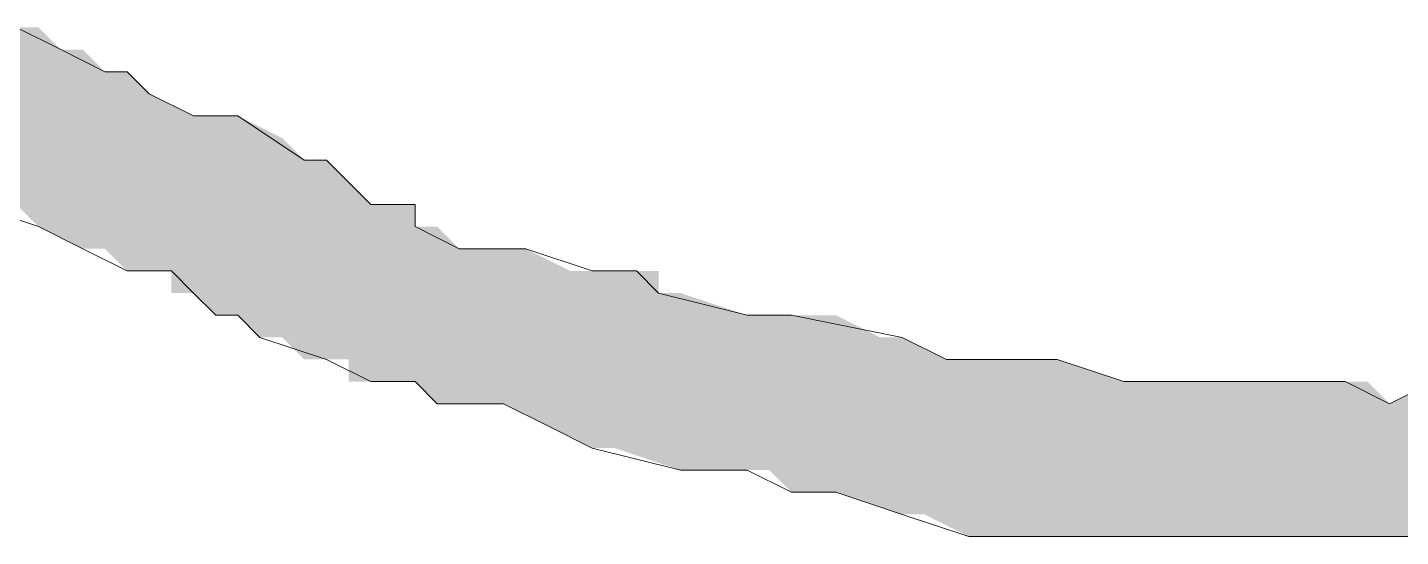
# Model space of a CAD drawing. Header units: millimetres. Extents: x 24 to 410, y 10 to 282.
# Drawn here: x 305.202 to 307.827, y 13.123 to 14.097 of the extents above; entities that cross this region are included whole.
import ezdxf

# ---------------------------------------------------------------- set-up
doc = ezdxf.new("R2010")
doc.units = ezdxf.units.MM
doc.layers.add('Watermark', color=7, linetype='Continuous')

msp = doc.modelspace()

# ---------------------------------------------------------------- hatches: boundary and pattern name
at = {"layer": 'Watermark'}
h = msp.add_hatch(color=256, dxfattribs=at)
h.dxf.hatch_style = 2
h.paths.add_polyline_path([(304.588333, 14.097), (305.223333, 14.097)])
h = msp.add_hatch(color=256, dxfattribs=at)
h.dxf.hatch_style = 2
h.paths.add_polyline_path([(304.588333, 14.097), (305.223333, 14.097)])
h = msp.add_hatch(color=256, dxfattribs=at)
h.dxf.hatch_style = 2
h.paths.add_polyline_path([(304.588333, 14.097), (304.630667, 14.054667), (305.265667, 14.054667)])
h = msp.add_hatch(color=256, dxfattribs=at)
h.dxf.hatch_style = 2
h.paths.add_polyline_path([(304.588333, 14.097), (305.223333, 14.097), (305.265667, 14.054667)])
h = msp.add_hatch(color=256, dxfattribs=at)
h.dxf.hatch_style = 2
h.paths.add_polyline_path([(304.630667, 14.054667), (305.308, 14.054667)])
h = msp.add_hatch(color=256, dxfattribs=at)
h.dxf.hatch_style = 2
h.paths.add_polyline_path([(304.630667, 14.054667), (305.308, 14.054667)])
h = msp.add_hatch(color=256, dxfattribs=at)
h.dxf.hatch_style = 2
h.paths.add_polyline_path([(304.630667, 14.054667), (304.673, 14.012333), (305.350333, 14.012333)])
h = msp.add_hatch(color=256, dxfattribs=at)
h.dxf.hatch_style = 2
h.paths.add_polyline_path([(304.630667, 14.054667), (305.308, 14.054667), (305.350333, 14.012333)])
h = msp.add_hatch(color=256, dxfattribs=at)
h.dxf.hatch_style = 2
h.paths.add_polyline_path([(304.673, 14.012333), (305.392667, 14.012333)])
h = msp.add_hatch(color=256, dxfattribs=at)
h.dxf.hatch_style = 2
h.paths.add_polyline_path([(304.673, 14.012333), (305.392667, 14.012333)])
h = msp.add_hatch(color=256, dxfattribs=at)
h.dxf.hatch_style = 2
h.paths.add_polyline_path([(304.715333, 14.012333), (305.392667, 14.012333)])
h = msp.add_hatch(color=256, dxfattribs=at)
h.dxf.hatch_style = 2
h.paths.add_polyline_path([(304.715333, 14.012333), (305.392667, 14.012333)])
h = msp.add_hatch(color=256, dxfattribs=at)
h.dxf.hatch_style = 2
h.paths.add_polyline_path([(304.715333, 14.012333), (304.757667, 13.97), (305.435, 13.97)])
h = msp.add_hatch(color=256, dxfattribs=at)
h.dxf.hatch_style = 2
h.paths.add_polyline_path([(304.715333, 14.012333), (305.392667, 14.012333), (305.435, 13.97)])
h = msp.add_hatch(color=256, dxfattribs=at)
h.dxf.hatch_style = 2
h.paths.add_polyline_path([(304.757667, 13.97), (305.435, 13.97)])
h = msp.add_hatch(color=256, dxfattribs=at)
h.dxf.hatch_style = 2
h.paths.add_polyline_path([(304.757667, 13.97), (305.435, 13.97)])
h = msp.add_hatch(color=256, dxfattribs=at)
h.dxf.hatch_style = 2
h.paths.add_polyline_path([(304.8, 13.97), (304.842333, 13.927667), (305.519667, 13.927667)])
h = msp.add_hatch(color=256, dxfattribs=at)
h.dxf.hatch_style = 2
h.paths.add_polyline_path([(304.8, 13.97), (305.435, 13.97), (305.519667, 13.927667)])
h = msp.add_hatch(color=256, dxfattribs=at)
h.dxf.hatch_style = 2
h.paths.add_polyline_path([(304.842333, 13.927667), (305.562, 13.927667)])
h = msp.add_hatch(color=256, dxfattribs=at)
h.dxf.hatch_style = 2
h.paths.add_polyline_path([(304.842333, 13.927667), (305.562, 13.927667)])
h = msp.add_hatch(color=256, dxfattribs=at)
h.dxf.hatch_style = 2
h.paths.add_polyline_path([(304.842333, 13.927667), (305.604333, 13.927667)])
h = msp.add_hatch(color=256, dxfattribs=at)
h.dxf.hatch_style = 2
h.paths.add_polyline_path([(304.842333, 13.927667), (305.604333, 13.927667)])
h = msp.add_hatch(color=256, dxfattribs=at)
h.dxf.hatch_style = 2
h.paths.add_polyline_path([(304.884667, 13.927667), (304.884667, 13.885333), (305.689, 13.885333)])
h = msp.add_hatch(color=256, dxfattribs=at)
h.dxf.hatch_style = 2
h.paths.add_polyline_path([(304.884667, 13.927667), (305.604333, 13.927667), (305.689, 13.885333)])
h = msp.add_hatch(color=256, dxfattribs=at)
h.dxf.hatch_style = 2
h.paths.add_polyline_path([(304.927, 13.885333), (305.689, 13.885333)])
h = msp.add_hatch(color=256, dxfattribs=at)
h.dxf.hatch_style = 2
h.paths.add_polyline_path([(304.927, 13.885333), (305.689, 13.885333)])
h = msp.add_hatch(color=256, dxfattribs=at)
h.dxf.hatch_style = 2
h.paths.add_polyline_path([(304.927, 13.885333), (304.969333, 13.843), (305.731333, 13.843)])
h = msp.add_hatch(color=256, dxfattribs=at)
h.dxf.hatch_style = 2
h.paths.add_polyline_path([(304.927, 13.885333), (305.689, 13.885333), (305.731333, 13.843)])
h = msp.add_hatch(color=256, dxfattribs=at)
h.dxf.hatch_style = 2
h.paths.add_polyline_path([(304.969333, 13.843), (305.773667, 13.843)])
h = msp.add_hatch(color=256, dxfattribs=at)
h.dxf.hatch_style = 2
h.paths.add_polyline_path([(304.969333, 13.843), (305.773667, 13.843)])
h = msp.add_hatch(color=256, dxfattribs=at)
h.dxf.hatch_style = 2
h.paths.add_polyline_path([(305.011667, 13.843), (305.773667, 13.843)])
h = msp.add_hatch(color=256, dxfattribs=at)
h.dxf.hatch_style = 2
h.paths.add_polyline_path([(305.011667, 13.843), (305.773667, 13.843)])
h = msp.add_hatch(color=256, dxfattribs=at)
h.dxf.hatch_style = 2
h.paths.add_polyline_path([(305.011667, 13.843), (305.096333, 13.758333), (305.858333, 13.758333)])
h = msp.add_hatch(color=256, dxfattribs=at)
h.dxf.hatch_style = 2
h.paths.add_polyline_path([(305.011667, 13.843), (305.773667, 13.843), (305.858333, 13.758333)])
h = msp.add_hatch(color=256, dxfattribs=at)
h.dxf.hatch_style = 2
h.paths.add_polyline_path([(305.096333, 13.758333), (305.858333, 13.758333)])
h = msp.add_hatch(color=256, dxfattribs=at)
h.dxf.hatch_style = 2
h.paths.add_polyline_path([(305.096333, 13.758333), (305.858333, 13.758333)])
h = msp.add_hatch(color=256, dxfattribs=at)
h.dxf.hatch_style = 2
h.paths.add_polyline_path([(305.138667, 13.758333), (305.943, 13.758333)])
h = msp.add_hatch(color=256, dxfattribs=at)
h.dxf.hatch_style = 2
h.paths.add_polyline_path([(305.138667, 13.758333), (305.943, 13.758333)])
h = msp.add_hatch(color=256, dxfattribs=at)
h.dxf.hatch_style = 2
h.paths.add_polyline_path([(305.181, 13.758333), (305.223333, 13.716), (305.943, 13.716)])
h = msp.add_hatch(color=256, dxfattribs=at)
h.dxf.hatch_style = 2
h.paths.add_polyline_path([(305.181, 13.758333), (305.943, 13.758333), (305.943, 13.716)])
h = msp.add_hatch(color=256, dxfattribs=at)
h.dxf.hatch_style = 2
h.paths.add_polyline_path([(305.223333, 13.716), (305.985333, 13.716)])
h = msp.add_hatch(color=256, dxfattribs=at)
h.dxf.hatch_style = 2
h.paths.add_polyline_path([(305.223333, 13.716), (305.985333, 13.716)])
h = msp.add_hatch(color=256, dxfattribs=at)
h.dxf.hatch_style = 2
h.paths.add_polyline_path([(305.223333, 13.716), (305.308, 13.673667), (306.027667, 13.673667)])
h = msp.add_hatch(color=256, dxfattribs=at)
h.dxf.hatch_style = 2
h.paths.add_polyline_path([(305.223333, 13.716), (305.985333, 13.716), (306.027667, 13.673667)])
h = msp.add_hatch(color=256, dxfattribs=at)
h.dxf.hatch_style = 2
h.paths.add_polyline_path([(305.308, 13.673667), (306.027667, 13.673667)])
h = msp.add_hatch(color=256, dxfattribs=at)
h.dxf.hatch_style = 2
h.paths.add_polyline_path([(305.308, 13.673667), (306.027667, 13.673667)])
h = msp.add_hatch(color=256, dxfattribs=at)
h.dxf.hatch_style = 2
h.paths.add_polyline_path([(305.308, 13.673667), (306.027667, 13.673667)])
h = msp.add_hatch(color=256, dxfattribs=at)
h.dxf.hatch_style = 2
h.paths.add_polyline_path([(305.308, 13.673667), (306.027667, 13.673667)])
h = msp.add_hatch(color=256, dxfattribs=at)
h.dxf.hatch_style = 2
h.paths.add_polyline_path([(305.308, 13.673667), (306.154667, 13.673667)])
h = msp.add_hatch(color=256, dxfattribs=at)
h.dxf.hatch_style = 2
h.paths.add_polyline_path([(305.308, 13.673667), (306.154667, 13.673667)])
h = msp.add_hatch(color=256, dxfattribs=at)
h.dxf.hatch_style = 2
h.paths.add_polyline_path([(305.350333, 13.673667), (305.392667, 13.631333), (306.239333, 13.631333)])
h = msp.add_hatch(color=256, dxfattribs=at)
h.dxf.hatch_style = 2
h.paths.add_polyline_path([(305.350333, 13.673667), (306.154667, 13.673667), (306.239333, 13.631333)])
h = msp.add_hatch(color=256, dxfattribs=at)
h.dxf.hatch_style = 2
h.paths.add_polyline_path([(306.07, 13.673667), (306.027667, 13.673667)])
h = msp.add_hatch(color=256, dxfattribs=at)
h.dxf.hatch_style = 2
h.paths.add_polyline_path([(305.392667, 13.631333), (306.281667, 13.631333)])
h = msp.add_hatch(color=256, dxfattribs=at)
h.dxf.hatch_style = 2
h.paths.add_polyline_path([(305.392667, 13.631333), (306.281667, 13.631333)])
h = msp.add_hatch(color=256, dxfattribs=at)
h.dxf.hatch_style = 2
h.paths.add_polyline_path([(305.392667, 13.631333), (306.366333, 13.631333)])
h = msp.add_hatch(color=256, dxfattribs=at)
h.dxf.hatch_style = 2
h.paths.add_polyline_path([(305.392667, 13.631333), (306.366333, 13.631333)])
h = msp.add_hatch(color=256, dxfattribs=at)
h.dxf.hatch_style = 2
h.paths.add_polyline_path([(305.477333, 13.631333), (306.366333, 13.631333)])
h = msp.add_hatch(color=256, dxfattribs=at)
h.dxf.hatch_style = 2
h.paths.add_polyline_path([(305.477333, 13.631333), (306.366333, 13.631333)])
h = msp.add_hatch(color=256, dxfattribs=at)
h.dxf.hatch_style = 2
h.paths.add_polyline_path([(305.477333, 13.631333), (305.477333, 13.589), (306.408667, 13.589)])
h = msp.add_hatch(color=256, dxfattribs=at)
h.dxf.hatch_style = 2
h.paths.add_polyline_path([(305.477333, 13.631333), (306.408667, 13.631333), (306.408667, 13.589)])
h = msp.add_hatch(color=256, dxfattribs=at)
h.dxf.hatch_style = 2
h.paths.add_polyline_path([(306.366333, 13.631333), (306.408667, 13.631333)])
h = msp.add_hatch(color=256, dxfattribs=at)
h.dxf.hatch_style = 2
h.paths.add_polyline_path([(306.366333, 13.631333), (306.408667, 13.631333)])
h = msp.add_hatch(color=256, dxfattribs=at)
h.dxf.hatch_style = 2
h.paths.add_polyline_path([(306.366333, 13.631333), (306.408667, 13.631333)])
h = msp.add_hatch(color=256, dxfattribs=at)
h.dxf.hatch_style = 2
h.paths.add_polyline_path([(306.366333, 13.631333), (306.408667, 13.631333)])
h = msp.add_hatch(color=256, dxfattribs=at)
h.dxf.hatch_style = 2
h.paths.add_polyline_path([(305.477333, 13.589), (306.451, 13.589)])
h = msp.add_hatch(color=256, dxfattribs=at)
h.dxf.hatch_style = 2
h.paths.add_polyline_path([(305.477333, 13.589), (306.451, 13.589)])
h = msp.add_hatch(color=256, dxfattribs=at)
h.dxf.hatch_style = 2
h.paths.add_polyline_path([(305.519667, 13.589), (305.562, 13.546667), (306.578, 13.546667)])
h = msp.add_hatch(color=256, dxfattribs=at)
h.dxf.hatch_style = 2
h.paths.add_polyline_path([(305.519667, 13.589), (306.451, 13.589), (306.578, 13.546667)])
h = msp.add_hatch(color=256, dxfattribs=at)
h.dxf.hatch_style = 2
h.paths.add_polyline_path([(305.562, 13.546667), (306.578, 13.546667)])
h = msp.add_hatch(color=256, dxfattribs=at)
h.dxf.hatch_style = 2
h.paths.add_polyline_path([(305.562, 13.546667), (306.578, 13.546667)])
h = msp.add_hatch(color=256, dxfattribs=at)
h.dxf.hatch_style = 2
h.paths.add_polyline_path([(305.562, 13.546667), (305.604333, 13.546667)])
h = msp.add_hatch(color=256, dxfattribs=at)
h.dxf.hatch_style = 2
h.paths.add_polyline_path([(305.562, 13.546667), (305.604333, 13.546667)])
h = msp.add_hatch(color=256, dxfattribs=at)
h.dxf.hatch_style = 2
h.paths.add_polyline_path([(305.562, 13.546667), (305.604333, 13.546667)])
h = msp.add_hatch(color=256, dxfattribs=at)
h.dxf.hatch_style = 2
h.paths.add_polyline_path([(305.604333, 13.546667), (306.578, 13.546667)])
h = msp.add_hatch(color=256, dxfattribs=at)
h.dxf.hatch_style = 2
h.paths.add_polyline_path([(305.604333, 13.546667), (306.578, 13.546667)])
h = msp.add_hatch(color=256, dxfattribs=at)
h.dxf.hatch_style = 2
h.paths.add_polyline_path([(305.604333, 13.546667), (306.620333, 13.546667)])
h = msp.add_hatch(color=256, dxfattribs=at)
h.dxf.hatch_style = 2
h.paths.add_polyline_path([(305.604333, 13.546667), (306.620333, 13.546667)])
h = msp.add_hatch(color=256, dxfattribs=at)
h.dxf.hatch_style = 2
h.paths.add_polyline_path([(305.604333, 13.546667), (306.620333, 13.546667)])
h = msp.add_hatch(color=256, dxfattribs=at)
h.dxf.hatch_style = 2
h.paths.add_polyline_path([(305.604333, 13.546667), (306.620333, 13.546667)])
h = msp.add_hatch(color=256, dxfattribs=at)
h.dxf.hatch_style = 2
h.paths.add_polyline_path([(305.604333, 13.546667), (305.646667, 13.504333), (306.832, 13.504333)])
h = msp.add_hatch(color=256, dxfattribs=at)
h.dxf.hatch_style = 2
h.paths.add_polyline_path([(305.604333, 13.546667), (306.747333, 13.546667), (306.832, 13.504333)])
h = msp.add_hatch(color=256, dxfattribs=at)
h.dxf.hatch_style = 2
h.paths.add_polyline_path([(306.662667, 13.546667), (306.620333, 13.546667), (306.705, 13.546667)])
h = msp.add_hatch(color=256, dxfattribs=at)
h.dxf.hatch_style = 2
h.paths.add_polyline_path([(306.620333, 13.546667), (306.747333, 13.546667)])
h = msp.add_hatch(color=256, dxfattribs=at)
h.dxf.hatch_style = 2
h.paths.add_polyline_path([(306.620333, 13.546667), (306.747333, 13.546667)])
h = msp.add_hatch(color=256, dxfattribs=at)
h.dxf.hatch_style = 2
h.paths.add_polyline_path([(306.662667, 13.546667), (306.705, 13.546667)])
h = msp.add_hatch(color=256, dxfattribs=at)
h.dxf.hatch_style = 2
h.paths.add_polyline_path([(306.662667, 13.546667), (306.705, 13.546667)])
h = msp.add_hatch(color=256, dxfattribs=at)
h.dxf.hatch_style = 2
h.paths.add_polyline_path([(306.662667, 13.546667), (306.705, 13.546667)])
h = msp.add_hatch(color=256, dxfattribs=at)
h.dxf.hatch_style = 2
h.paths.add_polyline_path([(305.646667, 13.504333), (306.874333, 13.504333)])
h = msp.add_hatch(color=256, dxfattribs=at)
h.dxf.hatch_style = 2
h.paths.add_polyline_path([(305.646667, 13.504333), (306.874333, 13.504333)])
h = msp.add_hatch(color=256, dxfattribs=at)
h.dxf.hatch_style = 2
h.paths.add_polyline_path([(305.689, 13.504333), (305.731333, 13.462), (306.959, 13.462)])
h = msp.add_hatch(color=256, dxfattribs=at)
h.dxf.hatch_style = 2
h.paths.add_polyline_path([(305.689, 13.504333), (306.874333, 13.504333), (306.959, 13.462)])
h = msp.add_hatch(color=256, dxfattribs=at)
h.dxf.hatch_style = 2
h.paths.add_polyline_path([(305.731333, 13.462), (307.043667, 13.462)])
h = msp.add_hatch(color=256, dxfattribs=at)
h.dxf.hatch_style = 2
h.paths.add_polyline_path([(305.731333, 13.462), (307.043667, 13.462)])
h = msp.add_hatch(color=256, dxfattribs=at)
h.dxf.hatch_style = 2
h.paths.add_polyline_path([(305.773667, 13.462), (307.086, 13.462)])
h = msp.add_hatch(color=256, dxfattribs=at)
h.dxf.hatch_style = 2
h.paths.add_polyline_path([(305.773667, 13.462), (307.086, 13.462)])
h = msp.add_hatch(color=256, dxfattribs=at)
h.dxf.hatch_style = 2
h.paths.add_polyline_path([(305.773667, 13.462), (307.170667, 13.462)])
h = msp.add_hatch(color=256, dxfattribs=at)
h.dxf.hatch_style = 2
h.paths.add_polyline_path([(305.773667, 13.462), (307.170667, 13.462)])
h = msp.add_hatch(color=256, dxfattribs=at)
h.dxf.hatch_style = 2
h.paths.add_polyline_path([(305.816, 13.462), (305.816, 13.419667), (307.297667, 13.419667)])
h = msp.add_hatch(color=256, dxfattribs=at)
h.dxf.hatch_style = 2
h.paths.add_polyline_path([(305.816, 13.462), (307.170667, 13.462), (307.297667, 13.419667)])
h = msp.add_hatch(color=256, dxfattribs=at)
h.dxf.hatch_style = 2
h.paths.add_polyline_path([(305.816, 13.419667), (307.382333, 13.419667)])
h = msp.add_hatch(color=256, dxfattribs=at)
h.dxf.hatch_style = 2
h.paths.add_polyline_path([(305.816, 13.419667), (307.382333, 13.419667)])
h = msp.add_hatch(color=256, dxfattribs=at)
h.dxf.hatch_style = 2
h.paths.add_polyline_path([(305.858333, 13.419667), (307.382333, 13.419667)])
h = msp.add_hatch(color=256, dxfattribs=at)
h.dxf.hatch_style = 2
h.paths.add_polyline_path([(305.858333, 13.419667), (307.382333, 13.419667)])
h = msp.add_hatch(color=256, dxfattribs=at)
h.dxf.hatch_style = 2
h.paths.add_polyline_path([(305.858333, 13.419667), (307.467, 13.419667)])
h = msp.add_hatch(color=256, dxfattribs=at)
h.dxf.hatch_style = 2
h.paths.add_polyline_path([(305.858333, 13.419667), (307.467, 13.419667)])
h = msp.add_hatch(color=256, dxfattribs=at)
h.dxf.hatch_style = 2
h.paths.add_polyline_path([(305.900667, 13.419667), (307.551667, 13.419667)])
h = msp.add_hatch(color=256, dxfattribs=at)
h.dxf.hatch_style = 2
h.paths.add_polyline_path([(305.900667, 13.419667), (307.551667, 13.419667)])
h = msp.add_hatch(color=256, dxfattribs=at)
h.dxf.hatch_style = 2
h.paths.add_polyline_path([(305.943, 13.419667), (307.594, 13.419667)])
h = msp.add_hatch(color=256, dxfattribs=at)
h.dxf.hatch_style = 2
h.paths.add_polyline_path([(305.943, 13.419667), (307.594, 13.419667)])
h = msp.add_hatch(color=256, dxfattribs=at)
h.dxf.hatch_style = 2
h.paths.add_polyline_path([(305.943, 13.419667), (307.763333, 13.419667)])
h = msp.add_hatch(color=256, dxfattribs=at)
h.dxf.hatch_style = 2
h.paths.add_polyline_path([(305.943, 13.419667), (307.763333, 13.419667)])
h = msp.add_hatch(color=256, dxfattribs=at)
h.dxf.hatch_style = 2
h.paths.add_polyline_path([(305.943, 13.419667), (305.985333, 13.377333), (307.805667, 13.377333)])
h = msp.add_hatch(color=256, dxfattribs=at)
h.dxf.hatch_style = 2
h.paths.add_polyline_path([(305.943, 13.419667), (307.763333, 13.419667), (307.805667, 13.377333)])
h = msp.add_hatch(color=256, dxfattribs=at)
h.dxf.hatch_style = 2
h.paths.add_polyline_path([(307.721, 13.419667), (307.594, 13.419667)])
h = msp.add_hatch(color=256, dxfattribs=at)
h.dxf.hatch_style = 2
h.paths.add_polyline_path([(307.890333, 13.419667), (307.805667, 13.377333), (307.932667, 13.377333)])
h = msp.add_hatch(color=256, dxfattribs=at)
h.dxf.hatch_style = 2
h.paths.add_polyline_path([(305.985333, 13.377333), (307.805667, 13.377333)])
h = msp.add_hatch(color=256, dxfattribs=at)
h.dxf.hatch_style = 2
h.paths.add_polyline_path([(305.985333, 13.377333), (307.805667, 13.377333)])
h = msp.add_hatch(color=256, dxfattribs=at)
h.dxf.hatch_style = 2
h.paths.add_polyline_path([(305.985333, 13.377333), (307.932667, 13.377333)])
h = msp.add_hatch(color=256, dxfattribs=at)
h.dxf.hatch_style = 2
h.paths.add_polyline_path([(305.985333, 13.377333), (307.932667, 13.377333)])
h = msp.add_hatch(color=256, dxfattribs=at)
h.dxf.hatch_style = 2
h.paths.add_polyline_path([(305.985333, 13.377333), (307.932667, 13.377333)])
h = msp.add_hatch(color=256, dxfattribs=at)
h.dxf.hatch_style = 2
h.paths.add_polyline_path([(305.985333, 13.377333), (307.932667, 13.377333)])
h = msp.add_hatch(color=256, dxfattribs=at)
h.dxf.hatch_style = 2
h.paths.add_polyline_path([(306.027667, 13.377333), (308.017333, 13.377333)])
h = msp.add_hatch(color=256, dxfattribs=at)
h.dxf.hatch_style = 2
h.paths.add_polyline_path([(306.027667, 13.377333), (308.017333, 13.377333)])
h = msp.add_hatch(color=256, dxfattribs=at)
h.dxf.hatch_style = 2
h.paths.add_polyline_path([(306.112333, 13.377333), (306.197, 13.335), (308.017333, 13.335)])
h = msp.add_hatch(color=256, dxfattribs=at)
h.dxf.hatch_style = 2
h.paths.add_polyline_path([(306.112333, 13.377333), (308.017333, 13.377333), (308.017333, 13.335)])
h = msp.add_hatch(color=256, dxfattribs=at)
h.dxf.hatch_style = 2
h.paths.add_polyline_path([(307.805667, 13.377333), (307.932667, 13.377333)])
h = msp.add_hatch(color=256, dxfattribs=at)
h.dxf.hatch_style = 2
h.paths.add_polyline_path([(307.805667, 13.377333), (307.932667, 13.377333)])
h = msp.add_hatch(color=256, dxfattribs=at)
h.dxf.hatch_style = 2
h.paths.add_polyline_path([(306.197, 13.335), (306.281667, 13.292667), (308.059667, 13.292667)])
h = msp.add_hatch(color=256, dxfattribs=at)
h.dxf.hatch_style = 2
h.paths.add_polyline_path([(306.197, 13.335), (308.017333, 13.335), (308.059667, 13.292667)])
h = msp.add_hatch(color=256, dxfattribs=at)
h.dxf.hatch_style = 2
h.paths.add_polyline_path([(306.281667, 13.292667), (308.059667, 13.292667)])
h = msp.add_hatch(color=256, dxfattribs=at)
h.dxf.hatch_style = 2
h.paths.add_polyline_path([(306.281667, 13.292667), (308.059667, 13.292667)])
h = msp.add_hatch(color=256, dxfattribs=at)
h.dxf.hatch_style = 2
h.paths.add_polyline_path([(306.324, 13.292667), (306.451, 13.250333), (308.059667, 13.250333)])
h = msp.add_hatch(color=256, dxfattribs=at)
h.dxf.hatch_style = 2
h.paths.add_polyline_path([(306.324, 13.292667), (308.059667, 13.292667), (308.059667, 13.250333)])
h = msp.add_hatch(color=256, dxfattribs=at)
h.dxf.hatch_style = 2
h.paths.add_polyline_path([(306.451, 13.250333), (306.578, 13.250333)])
h = msp.add_hatch(color=256, dxfattribs=at)
h.dxf.hatch_style = 2
h.paths.add_polyline_path([(306.578, 13.250333), (308.059667, 13.250333)])
h = msp.add_hatch(color=256, dxfattribs=at)
h.dxf.hatch_style = 2
h.paths.add_polyline_path([(306.578, 13.250333), (308.059667, 13.250333)])
h = msp.add_hatch(color=256, dxfattribs=at)
h.dxf.hatch_style = 2
h.paths.add_polyline_path([(306.578, 13.250333), (308.059667, 13.250333)])
h = msp.add_hatch(color=256, dxfattribs=at)
h.dxf.hatch_style = 2
h.paths.add_polyline_path([(306.578, 13.250333), (308.059667, 13.250333)])
h = msp.add_hatch(color=256, dxfattribs=at)
h.dxf.hatch_style = 2
h.paths.add_polyline_path([(306.620333, 13.250333), (306.662667, 13.208), (308.059667, 13.208)])
h = msp.add_hatch(color=256, dxfattribs=at)
h.dxf.hatch_style = 2
h.paths.add_polyline_path([(306.620333, 13.250333), (308.059667, 13.250333), (308.059667, 13.208)])
h = msp.add_hatch(color=256, dxfattribs=at)
h.dxf.hatch_style = 2
h.paths.add_polyline_path([(306.662667, 13.208), (308.059667, 13.208)])
h = msp.add_hatch(color=256, dxfattribs=at)
h.dxf.hatch_style = 2
h.paths.add_polyline_path([(306.662667, 13.208), (308.059667, 13.208)])
h = msp.add_hatch(color=256, dxfattribs=at)
h.dxf.hatch_style = 2
h.paths.add_polyline_path([(306.747333, 13.208), (308.017333, 13.208)])
h = msp.add_hatch(color=256, dxfattribs=at)
h.dxf.hatch_style = 2
h.paths.add_polyline_path([(306.747333, 13.208), (308.059667, 13.208), (308.017333, 13.208)])
h = msp.add_hatch(color=256, dxfattribs=at)
h.dxf.hatch_style = 2
h.paths.add_polyline_path([(306.747333, 13.208), (306.874333, 13.165667), (307.975, 13.165667)])
h = msp.add_hatch(color=256, dxfattribs=at)
h.dxf.hatch_style = 2
h.paths.add_polyline_path([(306.747333, 13.208), (308.017333, 13.208), (307.975, 13.165667)])
h = msp.add_hatch(color=256, dxfattribs=at)
h.dxf.hatch_style = 2
h.paths.add_polyline_path([(306.874333, 13.165667), (307.975, 13.165667)])
h = msp.add_hatch(color=256, dxfattribs=at)
h.dxf.hatch_style = 2
h.paths.add_polyline_path([(306.874333, 13.165667), (307.975, 13.165667)])
h = msp.add_hatch(color=256, dxfattribs=at)
h.dxf.hatch_style = 2
h.paths.add_polyline_path([(306.874333, 13.165667), (307.932667, 13.165667)])
h = msp.add_hatch(color=256, dxfattribs=at)
h.dxf.hatch_style = 2
h.paths.add_polyline_path([(306.874333, 13.165667), (307.975, 13.165667), (307.932667, 13.165667)])
h = msp.add_hatch(color=256, dxfattribs=at)
h.dxf.hatch_style = 2
h.paths.add_polyline_path([(306.916667, 13.165667), (307.001333, 13.123333), (307.932667, 13.123333)])
h = msp.add_hatch(color=256, dxfattribs=at)
h.dxf.hatch_style = 2
h.paths.add_polyline_path([(306.916667, 13.165667), (307.932667, 13.165667), (307.932667, 13.123333)])
h = msp.add_hatch(color=256, dxfattribs=at)
h.dxf.hatch_style = 2
h.paths.add_polyline_path([(307.001333, 13.123333), (307.932667, 13.123333)])
h = msp.add_hatch(color=256, dxfattribs=at)
h.dxf.hatch_style = 2
h.paths.add_polyline_path([(307.001333, 13.123333), (307.932667, 13.123333)])
h = msp.add_hatch(color=256, dxfattribs=at)
h.dxf.hatch_style = 2
h.paths.add_polyline_path([(307.001333, 13.123333), (307.805667, 13.123333)])
h = msp.add_hatch(color=256, dxfattribs=at)
h.dxf.hatch_style = 2
h.paths.add_polyline_path([(307.001333, 13.123333), (307.848, 13.123333), (307.805667, 13.123333)])
h = msp.add_hatch(color=256, dxfattribs=at)
h.dxf.hatch_style = 2
h.paths.add_polyline_path([(307.086, 13.123333), (307.551667, 13.123333)])
h = msp.add_hatch(color=256, dxfattribs=at)
h.dxf.hatch_style = 2
h.paths.add_polyline_path([(307.086, 13.123333), (307.594, 13.123333), (307.551667, 13.123333)])
h = msp.add_hatch(color=256, dxfattribs=at)
h.dxf.hatch_style = 2
h.paths.add_polyline_path([(307.128333, 13.123333), (307.509333, 13.123333)])
h = msp.add_hatch(color=256, dxfattribs=at)
h.dxf.hatch_style = 2
h.paths.add_polyline_path([(307.128333, 13.123333), (307.551667, 13.123333), (307.509333, 13.123333)])
h = msp.add_hatch(color=256, dxfattribs=at)
h.dxf.hatch_style = 2
h.paths.add_polyline_path([(307.297667, 13.123333), (307.509333, 13.123333)])
h = msp.add_hatch(color=256, dxfattribs=at)
h.dxf.hatch_style = 2
h.paths.add_polyline_path([(307.297667, 13.123333), (307.509333, 13.123333)])
h = msp.add_hatch(color=256, dxfattribs=at)
h.dxf.hatch_style = 2
h.paths.add_polyline_path([(307.424667, 13.123333), (307.509333, 13.123333)])
h = msp.add_hatch(color=256, dxfattribs=at)
h.dxf.hatch_style = 2
h.paths.add_polyline_path([(307.594, 13.123333), (307.805667, 13.123333)])
h = msp.add_hatch(color=256, dxfattribs=at)
h.dxf.hatch_style = 2
h.paths.add_polyline_path([(307.594, 13.123333), (307.805667, 13.123333)])
h = msp.add_hatch(color=256, dxfattribs=at)
h.dxf.hatch_style = 2
h.paths.add_polyline_path([(307.594, 13.123333), (307.763333, 13.123333)])
h = msp.add_hatch(color=256, dxfattribs=at)
h.dxf.hatch_style = 2
h.paths.add_polyline_path([(307.594, 13.123333), (307.805667, 13.123333), (307.763333, 13.123333)])
h = msp.add_hatch(color=256, dxfattribs=at)
h.dxf.hatch_style = 2
h.paths.add_polyline_path([(307.594, 13.123333), (307.678667, 13.123333)])
h = msp.add_hatch(color=256, dxfattribs=at)
h.dxf.hatch_style = 2
h.paths.add_polyline_path([(307.594, 13.123333), (307.721, 13.123333), (307.678667, 13.123333)])
h = msp.add_hatch(color=256, dxfattribs=at)
h.dxf.hatch_style = 2
h.paths.add_polyline_path([(307.594, 13.123333), (307.678667, 13.123333), (307.636333, 13.123333)])
h = msp.add_hatch(color=256, dxfattribs=at)
h.dxf.hatch_style = 2
h.paths.add_polyline_path([(307.594, 13.123333), (307.678667, 13.123333)])
h = msp.add_hatch(color=256, dxfattribs=at)
h.dxf.hatch_style = 2
h.paths.add_polyline_path([(307.594, 13.123333), (307.678667, 13.123333)])
h = msp.add_hatch(color=256, dxfattribs=at)
h.dxf.hatch_style = 2
h.paths.add_polyline_path([(307.721, 13.123333), (307.763333, 13.123333)])
h = msp.add_hatch(color=256, dxfattribs=at)
h.dxf.hatch_style = 2
h.paths.add_polyline_path([(307.721, 13.123333), (307.763333, 13.123333)])
h = msp.add_hatch(color=256, dxfattribs=at)
h.dxf.hatch_style = 2
h.paths.add_polyline_path([(307.721, 13.123333), (307.763333, 13.123333)])

# ---------------------------------------------------------------- linework, layer by layer
at = {"layer": 'Watermark', "lineweight": 0}
for points in [[(305.181, 14.097), (305.265667, 14.054667), (305.350333, 14.012333), (305.392667, 14.012333), (305.435, 13.97), (305.519667, 13.927667), (305.604333, 13.927667), (305.731333, 13.843), (305.773667, 13.843), (305.858333, 13.758333), (305.943, 13.758333), (305.943, 13.716), (306.027667, 13.673667), (306.154667, 13.673667), (306.281667, 13.631333), (306.366333, 13.631333), (306.408667, 13.589), (306.578, 13.546667), (306.662667, 13.546667), (306.874333, 13.504333), (306.959, 13.462), (307.170667, 13.462), (307.297667, 13.419667), (307.721, 13.419667), (307.805667, 13.377333), (307.890333, 13.419667)], [(307.932667, 13.123333), (307.001333, 13.123333), (306.874333, 13.165667), (306.747333, 13.208), (306.662667, 13.208), (306.578, 13.250333), (306.451, 13.250333), (306.281667, 13.292667), (306.197, 13.335), (306.112333, 13.377333), (305.985333, 13.377333), (305.943, 13.419667), (305.858333, 13.419667), (305.773667, 13.462), (305.646667, 13.504333), (305.604333, 13.546667), (305.562, 13.546667), (305.519667, 13.589), (305.477333, 13.631333), (305.392667, 13.631333), (305.308, 13.673667), (305.223333, 13.716), (305.096333, 13.758333)]]:
    msp.add_lwpolyline(points, dxfattribs=at)

doc.saveas('drawing.dxf')
